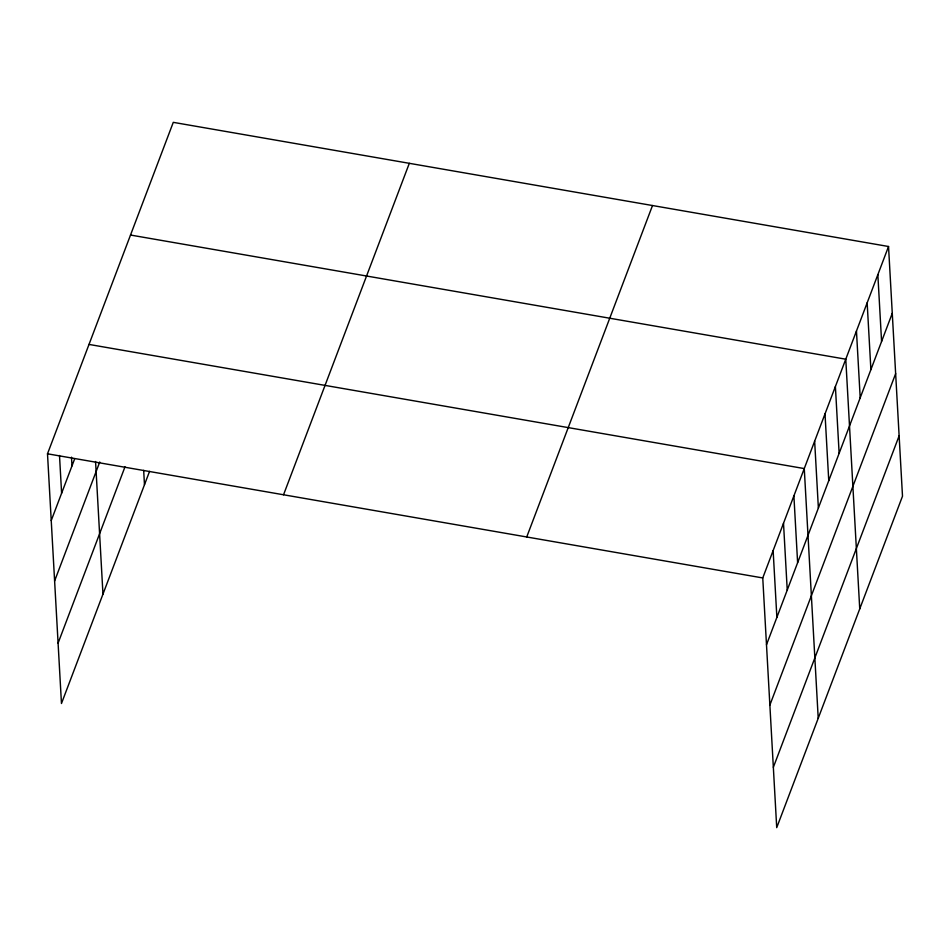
<?xml version="1.0" encoding="UTF-8"?>
<svg xmlns="http://www.w3.org/2000/svg" width="950" height="950" viewBox="0 0 950 950"><rect width="100%" height="100%" fill="white"/><g stroke="black" fill="none" stroke-linecap="round" stroke-linejoin="round"><path stroke-width="1.43" d="M149.566 471.331L61.465 703.499L47.5 453.803L173.28 122.348L888.535 246.501L902.5 496.197L776.72 827.652L762.755 577.944L888.535 246.501M51.229 520.576L74.587 459.052M54.613 580.949L99.75 461.997M58.081 643.138L125.02 466.759M283.539 494.772L409.319 163.317M526.727 536.976L652.508 205.533M766.496 644.729L892.276 313.286M769.868 705.09L895.648 373.647M773.347 767.291L899.127 435.836M130.518 235.042L845.773 359.195L859.738 608.891M89.003 344.423L804.27 468.576L818.223 718.271M47.5 453.803L762.755 577.944M877.847 274.681L881.576 341.454M867.16 302.848L870.889 369.633M856.461 331.016L860.201 397.801M835.394 386.543L839.135 453.316M825.016 413.879L828.756 480.664M814.649 441.228L818.377 508.012M793.891 495.912L797.62 562.697M783.512 523.26L787.241 590.045M773.134 550.608L776.874 617.381M143.676 470.369L144.471 484.738M95.558 461.51L102.968 594.118M71.499 457.176L71.986 465.892M59.506 455.489L61.608 493.24"/></g></svg>
